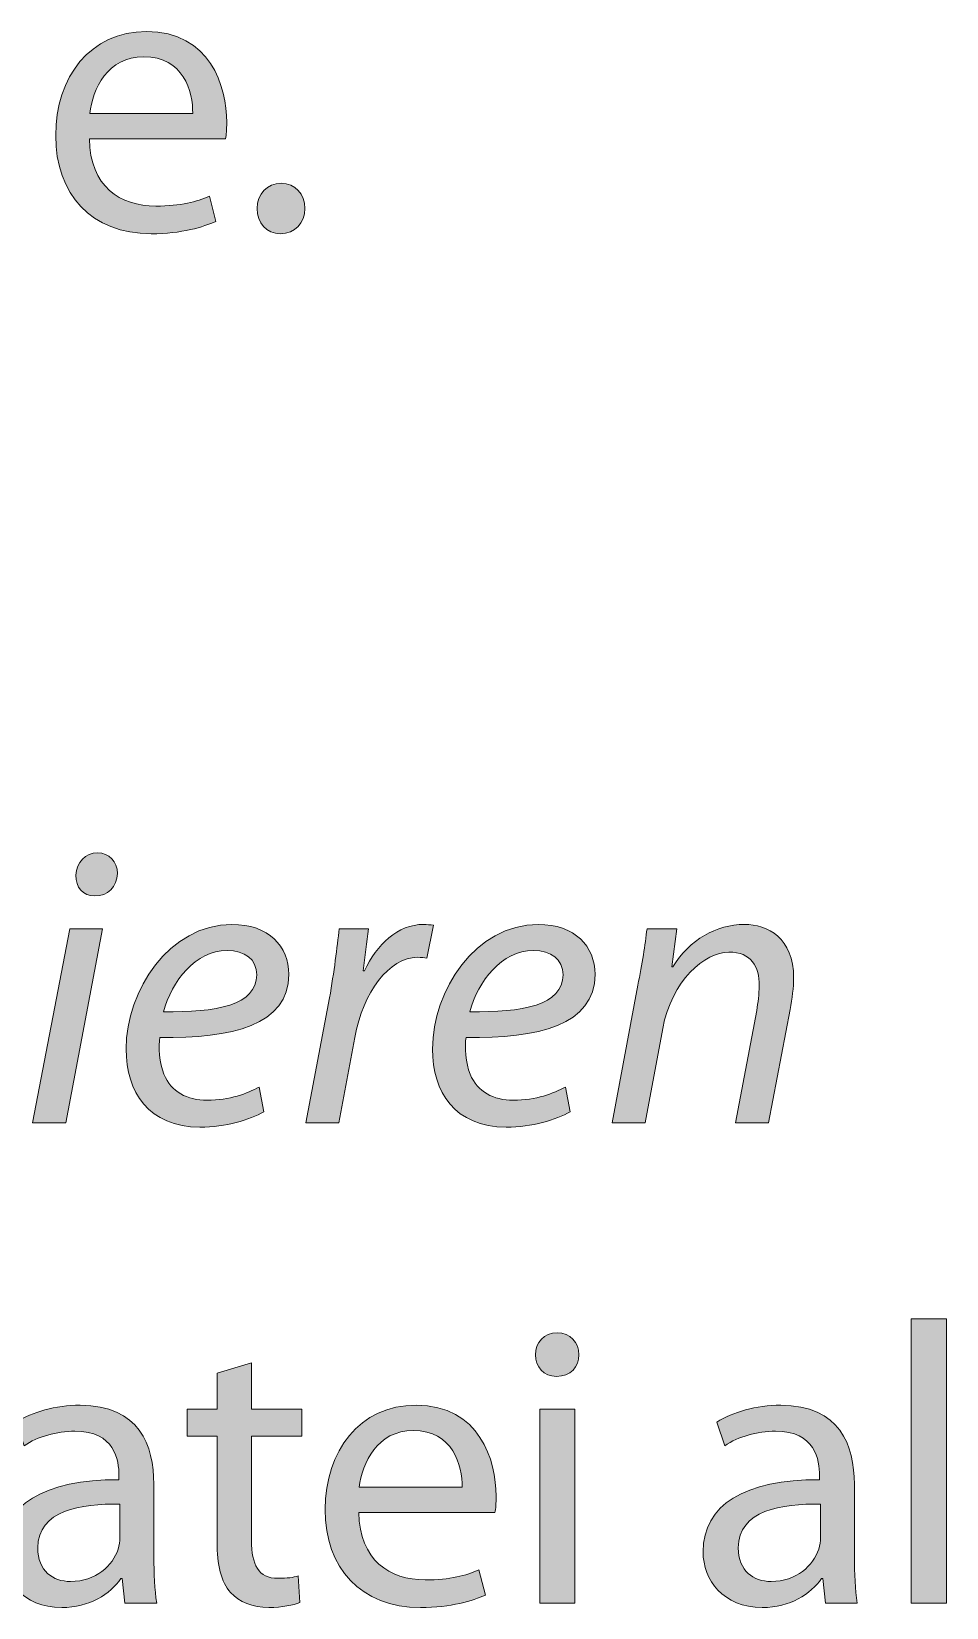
# Model space of a CAD drawing. Header units: inches. Extents: x 0 to 395, y 0 to 191.
# Drawn here: x 367.71 to 378.68, y 45.02 to 63.92 of the extents above; entities that cross this region are included whole.
import ezdxf

# ---------------------------------------------------------------- set-up
doc = ezdxf.new("R2010")
doc.units = ezdxf.units.IN
doc.header["$MEASUREMENT"] = 0
doc.layers.add('Template', color=7, linetype='Continuous')

# ---------------------------------------------------------------- blocks, each defined once
blk = doc.blocks.new('block 5')
at = {"layer": 'Template', "true_color": 0xf6921e}
h = blk.add_hatch(color=30, dxfattribs=at)
h.dxf.hatch_style = 2
edge = h.paths.add_edge_path()
edge.add_spline(control_points=[(368.408, 62.628), (368.417, 62.057), (368.777, 61.822), (369.205, 61.822), (369.508, 61.822), (369.695, 61.875), (369.848, 61.942), (369.848, 61.942), (369.925, 61.639), (369.925, 61.639), (369.777, 61.572), (369.517, 61.49), (369.147, 61.49), (368.432, 61.49), (368.004, 61.966), (368.004, 62.667), (368.004, 63.368), (368.417, 63.915), (369.094, 63.915), (369.858, 63.915), (370.055, 63.253), (370.055, 62.825), (370.055, 62.739), (370.05, 62.676), (370.04, 62.628), (370.04, 62.628), (368.408, 62.628), (368.408, 62.628)], knot_values=[0, 0, 0, 0, 1, 1, 1, 2, 2, 2, 3, 3, 3, 4, 4, 4, 5, 5, 5, 6, 6, 6, 7, 7, 7, 8, 8, 8, 9, 9, 9, 9], degree=3, periodic=1)
edge = h.paths.add_edge_path()
edge.add_spline(control_points=[(369.647, 62.931), (369.652, 63.195), (369.536, 63.613), (369.061, 63.613), (368.629, 63.613), (368.446, 63.224), (368.413, 62.931), (368.413, 62.931), (369.647, 62.931), (369.647, 62.931)], knot_values=[0, 0, 0, 0, 1, 1, 1, 2, 2, 2, 3, 3, 3, 3], degree=3, periodic=1)
h = blk.add_hatch(color=30, dxfattribs=at)
h.dxf.hatch_style = 2
edge = h.paths.add_edge_path()
edge.add_spline(control_points=[(370.419, 61.793), (370.419, 61.966), (370.539, 62.095), (370.707, 62.095), (370.875, 62.095), (370.991, 61.97), (370.991, 61.793), (370.991, 61.62), (370.875, 61.49), (370.697, 61.49), (370.534, 61.49), (370.419, 61.62), (370.419, 61.793)], knot_values=[0, 0, 0, 0, 1, 1, 1, 2, 2, 2, 3, 3, 3, 4, 4, 4, 4], degree=3, periodic=1)
at = {"layer": 'Template', "lineweight": 0}
for points, knots in [([(368.408, 62.628), (368.417, 62.057), (368.777, 61.822), (369.205, 61.822), (369.508, 61.822), (369.695, 61.875), (369.848, 61.942), (369.848, 61.942), (369.925, 61.639), (369.925, 61.639), (369.777, 61.572), (369.517, 61.49), (369.147, 61.49), (368.432, 61.49), (368.004, 61.966), (368.004, 62.667), (368.004, 63.368), (368.417, 63.915), (369.094, 63.915), (369.858, 63.915), (370.055, 63.253), (370.055, 62.825), (370.055, 62.739), (370.05, 62.676), (370.04, 62.628), (370.04, 62.628), (368.408, 62.628), (368.408, 62.628)], [0, 0, 0, 0, 1, 1, 1, 2, 2, 2, 3, 3, 3, 4, 4, 4, 5, 5, 5, 6, 6, 6, 7, 7, 7, 8, 8, 8, 9, 9, 9, 9]), ([(369.647, 62.931), (369.652, 63.195), (369.536, 63.613), (369.061, 63.613), (368.629, 63.613), (368.446, 63.224), (368.413, 62.931), (368.413, 62.931), (369.647, 62.931), (369.647, 62.931)], [0, 0, 0, 0, 1, 1, 1, 2, 2, 2, 3, 3, 3, 3]), ([(370.419, 61.793), (370.419, 61.966), (370.539, 62.095), (370.707, 62.095), (370.875, 62.095), (370.991, 61.97), (370.991, 61.793), (370.991, 61.62), (370.875, 61.49), (370.697, 61.49), (370.534, 61.49), (370.419, 61.62), (370.419, 61.793)], [0, 0, 0, 0, 1, 1, 1, 2, 2, 2, 3, 3, 3, 4, 4, 4, 4])]:
    blk.add_open_spline(points, degree=3, knots=knots, dxfattribs=at)
blk = doc.blocks.new('block 6')
at = {"layer": 'Template', "true_color": 0xf6921e}
h = blk.add_hatch(color=30, dxfattribs=at)
h.dxf.hatch_style = 2
h.paths.add_polyline_path([(367.726, 50.832), (368.173, 53.156), (368.567, 53.156), (368.125, 50.832)])
edge = h.paths.add_edge_path()
edge.add_spline(control_points=[(368.245, 53.799), (368.25, 53.953), (368.365, 54.068), (368.504, 54.068), (368.648, 54.068), (368.744, 53.963), (368.744, 53.819), (368.74, 53.66), (368.629, 53.55), (368.471, 53.55), (368.331, 53.55), (368.245, 53.655), (368.245, 53.799)], knot_values=[0, 0, 0, 0, 1, 1, 1, 2, 2, 2, 3, 3, 3, 4, 4, 4, 4], degree=3, periodic=1)
h = blk.add_hatch(color=30, dxfattribs=at)
h.dxf.hatch_style = 2
edge = h.paths.add_edge_path()
edge.add_spline(control_points=[(370.501, 50.962), (370.328, 50.866), (370.045, 50.779), (369.733, 50.779), (369.119, 50.779), (368.849, 51.202), (368.849, 51.715), (368.849, 52.416), (369.368, 53.209), (370.117, 53.209), (370.559, 53.209), (370.799, 52.945), (370.799, 52.609), (370.799, 51.999), (370.112, 51.84), (369.253, 51.855), (369.234, 51.754), (369.248, 51.538), (369.301, 51.413), (369.392, 51.202), (369.58, 51.101), (369.819, 51.101), (370.093, 51.101), (370.3, 51.182), (370.444, 51.259), (370.444, 51.259), (370.501, 50.962), (370.501, 50.962)], knot_values=[0, 0, 0, 0, 1, 1, 1, 2, 2, 2, 3, 3, 3, 4, 4, 4, 5, 5, 5, 6, 6, 6, 7, 7, 7, 8, 8, 8, 9, 9, 9, 9], degree=3, periodic=1)
edge = h.paths.add_edge_path()
edge.add_spline(control_points=[(370.059, 52.897), (369.68, 52.897), (369.397, 52.527), (369.296, 52.162), (369.925, 52.153), (370.415, 52.239), (370.415, 52.604), (370.415, 52.791), (370.271, 52.897), (370.059, 52.897)], knot_values=[0, 0, 0, 0, 1, 1, 1, 2, 2, 2, 3, 3, 3, 3], degree=3, periodic=1)
h = blk.add_hatch(color=30, dxfattribs=at)
h.dxf.hatch_style = 2
edge = h.paths.add_edge_path()
edge.add_spline(control_points=[(371.004, 50.832), (371.004, 50.832), (371.288, 52.33), (371.288, 52.33), (371.341, 52.633), (371.379, 52.94), (371.403, 53.156), (371.403, 53.156), (371.754, 53.156), (371.754, 53.156), (371.734, 52.993), (371.715, 52.829), (371.691, 52.652), (371.691, 52.652), (371.706, 52.652), (371.706, 52.652), (371.855, 52.969), (372.104, 53.209), (372.416, 53.209), (372.455, 53.209), (372.498, 53.204), (372.532, 53.199), (372.532, 53.199), (372.455, 52.805), (372.455, 52.805), (372.426, 52.81), (372.387, 52.815), (372.344, 52.815), (371.999, 52.815), (371.691, 52.397), (371.59, 51.855), (371.59, 51.855), (371.399, 50.832), (371.399, 50.832), (371.399, 50.832), (371.004, 50.832), (371.004, 50.832)], knot_values=[0, 0, 0, 0, 1, 1, 1, 2, 2, 2, 3, 3, 3, 4, 4, 4, 5, 5, 5, 6, 6, 6, 7, 7, 7, 8, 8, 8, 9, 9, 9, 10, 10, 10, 11, 11, 11, 12, 12, 12, 12], degree=3, periodic=1)
h = blk.add_hatch(color=30, dxfattribs=at)
h.dxf.hatch_style = 2
edge = h.paths.add_edge_path()
edge.add_spline(control_points=[(374.173, 50.962), (374, 50.866), (373.717, 50.779), (373.405, 50.779), (372.79, 50.779), (372.522, 51.202), (372.522, 51.715), (372.522, 52.416), (373.04, 53.209), (373.789, 53.209), (374.231, 53.209), (374.471, 52.945), (374.471, 52.609), (374.471, 51.999), (373.784, 51.84), (372.925, 51.855), (372.905, 51.754), (372.92, 51.538), (372.973, 51.413), (373.064, 51.202), (373.251, 51.101), (373.491, 51.101), (373.765, 51.101), (373.971, 51.182), (374.115, 51.259), (374.115, 51.259), (374.173, 50.962), (374.173, 50.962)], knot_values=[0, 0, 0, 0, 1, 1, 1, 2, 2, 2, 3, 3, 3, 4, 4, 4, 5, 5, 5, 6, 6, 6, 7, 7, 7, 8, 8, 8, 9, 9, 9, 9], degree=3, periodic=1)
edge = h.paths.add_edge_path()
edge.add_spline(control_points=[(373.732, 52.897), (373.352, 52.897), (373.069, 52.527), (372.968, 52.162), (373.597, 52.153), (374.087, 52.239), (374.087, 52.604), (374.087, 52.791), (373.943, 52.897), (373.732, 52.897)], knot_values=[0, 0, 0, 0, 1, 1, 1, 2, 2, 2, 3, 3, 3, 3], degree=3, periodic=1)
h = blk.add_hatch(color=30, dxfattribs=at)
h.dxf.hatch_style = 2
edge = h.paths.add_edge_path()
edge.add_spline(control_points=[(374.677, 50.832), (374.677, 50.832), (374.984, 52.479), (374.984, 52.479), (375.037, 52.738), (375.07, 52.964), (375.094, 53.156), (375.094, 53.156), (375.45, 53.156), (375.45, 53.156), (375.45, 53.156), (375.392, 52.7), (375.392, 52.7), (375.392, 52.7), (375.402, 52.7), (375.402, 52.7), (375.608, 53.026), (375.925, 53.209), (376.261, 53.209), (376.54, 53.209), (376.852, 53.05), (376.852, 52.565), (376.852, 52.46), (376.832, 52.316), (376.809, 52.191), (376.809, 52.191), (376.549, 50.832), (376.549, 50.832), (376.549, 50.832), (376.156, 50.832), (376.156, 50.832), (376.156, 50.832), (376.41, 52.176), (376.41, 52.176), (376.424, 52.268), (376.439, 52.373), (376.439, 52.474), (376.439, 52.705), (376.348, 52.877), (376.074, 52.877), (375.79, 52.877), (375.387, 52.537), (375.282, 51.96), (375.282, 51.96), (375.07, 50.832), (375.07, 50.832), (375.07, 50.832), (374.677, 50.832), (374.677, 50.832)], knot_values=[0, 0, 0, 0, 1, 1, 1, 2, 2, 2, 3, 3, 3, 4, 4, 4, 5, 5, 5, 6, 6, 6, 7, 7, 7, 8, 8, 8, 9, 9, 9, 10, 10, 10, 11, 11, 11, 12, 12, 12, 13, 13, 13, 14, 14, 14, 15, 15, 15, 16, 16, 16, 16], degree=3, periodic=1)
h = blk.add_hatch(color=30, dxfattribs=at)
h.dxf.hatch_style = 2
h.paths.add_polyline_path([(378.262, 48.481), (378.684, 48.481), (378.684, 45.072), (378.262, 45.072)])
h = blk.add_hatch(color=30, dxfattribs=at)
h.dxf.hatch_style = 2
edge = h.paths.add_edge_path()
edge.add_spline(control_points=[(374.278, 48.049), (374.278, 47.905), (374.177, 47.79), (374.009, 47.79), (373.856, 47.79), (373.755, 47.905), (373.755, 48.049), (373.755, 48.193), (373.86, 48.313), (374.019, 48.313), (374.173, 48.313), (374.278, 48.198), (374.278, 48.049)], knot_values=[0, 0, 0, 0, 1, 1, 1, 2, 2, 2, 3, 3, 3, 4, 4, 4, 4], degree=3, periodic=1)
h.paths.add_polyline_path([(373.807, 45.072), (373.807, 47.396), (374.23, 47.396), (374.23, 45.072)])
h = blk.add_hatch(color=30, dxfattribs=at)
h.dxf.hatch_style = 2
edge = h.paths.add_edge_path()
edge.add_spline(control_points=[(370.352, 47.953), (370.352, 47.953), (370.352, 47.396), (370.352, 47.396), (370.352, 47.396), (370.957, 47.396), (370.957, 47.396), (370.957, 47.396), (370.957, 47.074), (370.957, 47.074), (370.957, 47.074), (370.352, 47.074), (370.352, 47.074), (370.352, 47.074), (370.352, 45.821), (370.352, 45.821), (370.352, 45.533), (370.434, 45.369), (370.669, 45.369), (370.784, 45.369), (370.851, 45.379), (370.913, 45.398), (370.913, 45.398), (370.933, 45.077), (370.933, 45.077), (370.851, 45.048), (370.722, 45.019), (370.558, 45.019), (370.362, 45.019), (370.203, 45.086), (370.102, 45.197), (369.987, 45.326), (369.939, 45.533), (369.939, 45.806), (369.939, 45.806), (369.939, 47.074), (369.939, 47.074), (369.939, 47.074), (369.579, 47.074), (369.579, 47.074), (369.579, 47.074), (369.579, 47.396), (369.579, 47.396), (369.579, 47.396), (369.939, 47.396), (369.939, 47.396), (369.939, 47.396), (369.939, 47.828), (369.939, 47.828), (369.939, 47.828), (370.352, 47.953), (370.352, 47.953)], knot_values=[0, 0, 0, 0, 1, 1, 1, 2, 2, 2, 3, 3, 3, 4, 4, 4, 5, 5, 5, 6, 6, 6, 7, 7, 7, 8, 8, 8, 9, 9, 9, 10, 10, 10, 11, 11, 11, 12, 12, 12, 13, 13, 13, 14, 14, 14, 15, 15, 15, 16, 16, 16, 17, 17, 17, 17], degree=3, periodic=1)
h = blk.add_hatch(color=30, dxfattribs=at)
h.dxf.hatch_style = 2
edge = h.paths.add_edge_path()
edge.add_spline(control_points=[(369.181, 45.629), (369.181, 45.427), (369.191, 45.23), (369.215, 45.072), (369.215, 45.072), (368.835, 45.072), (368.835, 45.072), (368.835, 45.072), (368.802, 45.365), (368.802, 45.365), (368.802, 45.365), (368.787, 45.365), (368.787, 45.365), (368.658, 45.182), (368.408, 45.019), (368.077, 45.019), (367.606, 45.019), (367.366, 45.35), (367.366, 45.686), (367.366, 46.248), (367.865, 46.556), (368.763, 46.551), (368.763, 46.551), (368.763, 46.599), (368.763, 46.599), (368.763, 46.786), (368.711, 47.136), (368.235, 47.132), (368.014, 47.132), (367.789, 47.069), (367.625, 46.959), (367.625, 46.959), (367.529, 47.242), (367.529, 47.242), (367.721, 47.362), (368.004, 47.444), (368.297, 47.444), (369.008, 47.444), (369.181, 46.959), (369.181, 46.498), (369.181, 46.498), (369.181, 45.629), (369.181, 45.629)], knot_values=[0, 0, 0, 0, 1, 1, 1, 2, 2, 2, 3, 3, 3, 4, 4, 4, 5, 5, 5, 6, 6, 6, 7, 7, 7, 8, 8, 8, 9, 9, 9, 10, 10, 10, 11, 11, 11, 12, 12, 12, 13, 13, 13, 14, 14, 14, 14], degree=3, periodic=1)
edge = h.paths.add_edge_path()
edge.add_spline(control_points=[(368.773, 46.258), (368.312, 46.267), (367.789, 46.186), (367.789, 45.734), (367.789, 45.456), (367.971, 45.331), (368.182, 45.331), (368.489, 45.331), (368.687, 45.523), (368.754, 45.72), (368.768, 45.768), (368.773, 45.816), (368.773, 45.855), (368.773, 45.855), (368.773, 46.258), (368.773, 46.258)], knot_values=[0, 0, 0, 0, 1, 1, 1, 2, 2, 2, 3, 3, 3, 4, 4, 4, 5, 5, 5, 5], degree=3, periodic=1)
h = blk.add_hatch(color=30, dxfattribs=at)
h.dxf.hatch_style = 2
edge = h.paths.add_edge_path()
edge.add_spline(control_points=[(371.638, 46.157), (371.648, 45.586), (372.008, 45.35), (372.435, 45.35), (372.738, 45.35), (372.925, 45.403), (373.078, 45.47), (373.078, 45.47), (373.156, 45.168), (373.156, 45.168), (373.007, 45.101), (372.747, 45.019), (372.378, 45.019), (371.662, 45.019), (371.235, 45.494), (371.235, 46.195), (371.235, 46.896), (371.648, 47.444), (372.325, 47.444), (373.088, 47.444), (373.285, 46.781), (373.285, 46.354), (373.285, 46.267), (373.28, 46.205), (373.271, 46.157), (373.271, 46.157), (371.638, 46.157), (371.638, 46.157)], knot_values=[0, 0, 0, 0, 1, 1, 1, 2, 2, 2, 3, 3, 3, 4, 4, 4, 5, 5, 5, 6, 6, 6, 7, 7, 7, 8, 8, 8, 9, 9, 9, 9], degree=3, periodic=1)
edge = h.paths.add_edge_path()
edge.add_spline(control_points=[(372.877, 46.46), (372.882, 46.723), (372.766, 47.141), (372.291, 47.141), (371.859, 47.141), (371.677, 46.752), (371.643, 46.46), (371.643, 46.46), (372.877, 46.46), (372.877, 46.46)], knot_values=[0, 0, 0, 0, 1, 1, 1, 2, 2, 2, 3, 3, 3, 3], degree=3, periodic=1)
h = blk.add_hatch(color=30, dxfattribs=at)
h.dxf.hatch_style = 2
edge = h.paths.add_edge_path()
edge.add_spline(control_points=[(377.58, 45.629), (377.58, 45.427), (377.59, 45.23), (377.614, 45.072), (377.614, 45.072), (377.235, 45.072), (377.235, 45.072), (377.235, 45.072), (377.201, 45.365), (377.201, 45.365), (377.201, 45.365), (377.187, 45.365), (377.187, 45.365), (377.057, 45.182), (376.808, 45.019), (376.476, 45.019), (376.006, 45.019), (375.766, 45.35), (375.766, 45.686), (375.766, 46.248), (376.265, 46.556), (377.163, 46.551), (377.163, 46.551), (377.163, 46.599), (377.163, 46.599), (377.163, 46.786), (377.11, 47.136), (376.635, 47.132), (376.414, 47.132), (376.188, 47.069), (376.025, 46.959), (376.025, 46.959), (375.929, 47.242), (375.929, 47.242), (376.121, 47.362), (376.404, 47.444), (376.697, 47.444), (377.408, 47.444), (377.58, 46.959), (377.58, 46.498), (377.58, 46.498), (377.58, 45.629), (377.58, 45.629)], knot_values=[0, 0, 0, 0, 1, 1, 1, 2, 2, 2, 3, 3, 3, 4, 4, 4, 5, 5, 5, 6, 6, 6, 7, 7, 7, 8, 8, 8, 9, 9, 9, 10, 10, 10, 11, 11, 11, 12, 12, 12, 13, 13, 13, 14, 14, 14, 14], degree=3, periodic=1)
edge = h.paths.add_edge_path()
edge.add_spline(control_points=[(377.173, 46.258), (376.712, 46.267), (376.188, 46.186), (376.188, 45.734), (376.188, 45.456), (376.37, 45.331), (376.582, 45.331), (376.889, 45.331), (377.086, 45.523), (377.153, 45.72), (377.168, 45.768), (377.173, 45.816), (377.173, 45.855), (377.173, 45.855), (377.173, 46.258), (377.173, 46.258)], knot_values=[0, 0, 0, 0, 1, 1, 1, 2, 2, 2, 3, 3, 3, 4, 4, 4, 5, 5, 5, 5], degree=3, periodic=1)
at = {"layer": 'Template', "lineweight": 0}
for points in [[(367.726, 50.832), (368.173, 53.156), (368.567, 53.156), (368.125, 50.832), (367.726, 50.832)], [(378.262, 48.481), (378.684, 48.481), (378.684, 45.072), (378.262, 45.072), (378.262, 48.481)], [(373.807, 45.072), (373.807, 47.396), (374.23, 47.396), (374.23, 45.072), (373.807, 45.072)]]:
    blk.add_lwpolyline(points, dxfattribs=at)
for points, knots in [([(368.245, 53.799), (368.25, 53.953), (368.365, 54.068), (368.504, 54.068), (368.648, 54.068), (368.744, 53.963), (368.744, 53.819), (368.74, 53.66), (368.629, 53.55), (368.471, 53.55), (368.331, 53.55), (368.245, 53.655), (368.245, 53.799)], [0, 0, 0, 0, 1, 1, 1, 2, 2, 2, 3, 3, 3, 4, 4, 4, 4]), ([(370.501, 50.962), (370.328, 50.866), (370.045, 50.779), (369.733, 50.779), (369.119, 50.779), (368.849, 51.202), (368.849, 51.715), (368.849, 52.416), (369.368, 53.209), (370.117, 53.209), (370.559, 53.209), (370.799, 52.945), (370.799, 52.609), (370.799, 51.999), (370.112, 51.84), (369.253, 51.855), (369.234, 51.754), (369.248, 51.538), (369.301, 51.413), (369.392, 51.202), (369.58, 51.101), (369.819, 51.101), (370.093, 51.101), (370.3, 51.182), (370.444, 51.259), (370.444, 51.259), (370.501, 50.962), (370.501, 50.962)], [0, 0, 0, 0, 1, 1, 1, 2, 2, 2, 3, 3, 3, 4, 4, 4, 5, 5, 5, 6, 6, 6, 7, 7, 7, 8, 8, 8, 9, 9, 9, 9]), ([(371.004, 50.832), (371.004, 50.832), (371.288, 52.33), (371.288, 52.33), (371.341, 52.633), (371.379, 52.94), (371.403, 53.156), (371.403, 53.156), (371.754, 53.156), (371.754, 53.156), (371.734, 52.993), (371.715, 52.829), (371.691, 52.652), (371.691, 52.652), (371.706, 52.652), (371.706, 52.652), (371.855, 52.969), (372.104, 53.209), (372.416, 53.209), (372.455, 53.209), (372.498, 53.204), (372.532, 53.199), (372.532, 53.199), (372.455, 52.805), (372.455, 52.805), (372.426, 52.81), (372.387, 52.815), (372.344, 52.815), (371.999, 52.815), (371.691, 52.397), (371.59, 51.855), (371.59, 51.855), (371.399, 50.832), (371.399, 50.832), (371.399, 50.832), (371.004, 50.832), (371.004, 50.832)], [0, 0, 0, 0, 1, 1, 1, 2, 2, 2, 3, 3, 3, 4, 4, 4, 5, 5, 5, 6, 6, 6, 7, 7, 7, 8, 8, 8, 9, 9, 9, 10, 10, 10, 11, 11, 11, 12, 12, 12, 12]), ([(374.173, 50.962), (374, 50.866), (373.717, 50.779), (373.405, 50.779), (372.79, 50.779), (372.522, 51.202), (372.522, 51.715), (372.522, 52.416), (373.04, 53.209), (373.789, 53.209), (374.231, 53.209), (374.471, 52.945), (374.471, 52.609), (374.471, 51.999), (373.784, 51.84), (372.925, 51.855), (372.905, 51.754), (372.92, 51.538), (372.973, 51.413), (373.064, 51.202), (373.251, 51.101), (373.491, 51.101), (373.765, 51.101), (373.971, 51.182), (374.115, 51.259), (374.115, 51.259), (374.173, 50.962), (374.173, 50.962)], [0, 0, 0, 0, 1, 1, 1, 2, 2, 2, 3, 3, 3, 4, 4, 4, 5, 5, 5, 6, 6, 6, 7, 7, 7, 8, 8, 8, 9, 9, 9, 9]), ([(374.677, 50.832), (374.677, 50.832), (374.984, 52.479), (374.984, 52.479), (375.037, 52.738), (375.07, 52.964), (375.094, 53.156), (375.094, 53.156), (375.45, 53.156), (375.45, 53.156), (375.45, 53.156), (375.392, 52.7), (375.392, 52.7), (375.392, 52.7), (375.402, 52.7), (375.402, 52.7), (375.608, 53.026), (375.925, 53.209), (376.261, 53.209), (376.54, 53.209), (376.852, 53.05), (376.852, 52.565), (376.852, 52.46), (376.832, 52.316), (376.809, 52.191), (376.809, 52.191), (376.549, 50.832), (376.549, 50.832), (376.549, 50.832), (376.156, 50.832), (376.156, 50.832), (376.156, 50.832), (376.41, 52.176), (376.41, 52.176), (376.424, 52.268), (376.439, 52.373), (376.439, 52.474), (376.439, 52.705), (376.348, 52.877), (376.074, 52.877), (375.79, 52.877), (375.387, 52.537), (375.282, 51.96), (375.282, 51.96), (375.07, 50.832), (375.07, 50.832), (375.07, 50.832), (374.677, 50.832), (374.677, 50.832)], [0, 0, 0, 0, 1, 1, 1, 2, 2, 2, 3, 3, 3, 4, 4, 4, 5, 5, 5, 6, 6, 6, 7, 7, 7, 8, 8, 8, 9, 9, 9, 10, 10, 10, 11, 11, 11, 12, 12, 12, 13, 13, 13, 14, 14, 14, 15, 15, 15, 16, 16, 16, 16]), ([(370.059, 52.897), (369.68, 52.897), (369.397, 52.527), (369.296, 52.162), (369.925, 52.153), (370.415, 52.239), (370.415, 52.604), (370.415, 52.791), (370.271, 52.897), (370.059, 52.897)], [0, 0, 0, 0, 1, 1, 1, 2, 2, 2, 3, 3, 3, 3]), ([(373.732, 52.897), (373.352, 52.897), (373.069, 52.527), (372.968, 52.162), (373.597, 52.153), (374.087, 52.239), (374.087, 52.604), (374.087, 52.791), (373.943, 52.897), (373.732, 52.897)], [0, 0, 0, 0, 1, 1, 1, 2, 2, 2, 3, 3, 3, 3]), ([(374.278, 48.049), (374.278, 47.905), (374.177, 47.79), (374.009, 47.79), (373.856, 47.79), (373.755, 47.905), (373.755, 48.049), (373.755, 48.193), (373.86, 48.313), (374.019, 48.313), (374.173, 48.313), (374.278, 48.198), (374.278, 48.049)], [0, 0, 0, 0, 1, 1, 1, 2, 2, 2, 3, 3, 3, 4, 4, 4, 4]), ([(370.352, 47.953), (370.352, 47.953), (370.352, 47.396), (370.352, 47.396), (370.352, 47.396), (370.957, 47.396), (370.957, 47.396), (370.957, 47.396), (370.957, 47.074), (370.957, 47.074), (370.957, 47.074), (370.352, 47.074), (370.352, 47.074), (370.352, 47.074), (370.352, 45.821), (370.352, 45.821), (370.352, 45.533), (370.434, 45.369), (370.669, 45.369), (370.784, 45.369), (370.851, 45.379), (370.913, 45.398), (370.913, 45.398), (370.933, 45.077), (370.933, 45.077), (370.851, 45.048), (370.722, 45.019), (370.558, 45.019), (370.362, 45.019), (370.203, 45.086), (370.102, 45.197), (369.987, 45.326), (369.939, 45.533), (369.939, 45.806), (369.939, 45.806), (369.939, 47.074), (369.939, 47.074), (369.939, 47.074), (369.579, 47.074), (369.579, 47.074), (369.579, 47.074), (369.579, 47.396), (369.579, 47.396), (369.579, 47.396), (369.939, 47.396), (369.939, 47.396), (369.939, 47.396), (369.939, 47.828), (369.939, 47.828), (369.939, 47.828), (370.352, 47.953), (370.352, 47.953)], [0, 0, 0, 0, 1, 1, 1, 2, 2, 2, 3, 3, 3, 4, 4, 4, 5, 5, 5, 6, 6, 6, 7, 7, 7, 8, 8, 8, 9, 9, 9, 10, 10, 10, 11, 11, 11, 12, 12, 12, 13, 13, 13, 14, 14, 14, 15, 15, 15, 16, 16, 16, 17, 17, 17, 17]), ([(369.181, 45.629), (369.181, 45.427), (369.191, 45.23), (369.215, 45.072), (369.215, 45.072), (368.835, 45.072), (368.835, 45.072), (368.835, 45.072), (368.802, 45.365), (368.802, 45.365), (368.802, 45.365), (368.787, 45.365), (368.787, 45.365), (368.658, 45.182), (368.408, 45.019), (368.077, 45.019), (367.606, 45.019), (367.366, 45.35), (367.366, 45.686), (367.366, 46.248), (367.865, 46.556), (368.763, 46.551), (368.763, 46.551), (368.763, 46.599), (368.763, 46.599), (368.763, 46.786), (368.711, 47.136), (368.235, 47.132), (368.014, 47.132), (367.789, 47.069), (367.625, 46.959), (367.625, 46.959), (367.529, 47.242), (367.529, 47.242), (367.721, 47.362), (368.004, 47.444), (368.297, 47.444), (369.008, 47.444), (369.181, 46.959), (369.181, 46.498), (369.181, 46.498), (369.181, 45.629), (369.181, 45.629)], [0, 0, 0, 0, 1, 1, 1, 2, 2, 2, 3, 3, 3, 4, 4, 4, 5, 5, 5, 6, 6, 6, 7, 7, 7, 8, 8, 8, 9, 9, 9, 10, 10, 10, 11, 11, 11, 12, 12, 12, 13, 13, 13, 14, 14, 14, 14]), ([(371.638, 46.157), (371.648, 45.586), (372.008, 45.35), (372.435, 45.35), (372.738, 45.35), (372.925, 45.403), (373.078, 45.47), (373.078, 45.47), (373.156, 45.168), (373.156, 45.168), (373.007, 45.101), (372.747, 45.019), (372.378, 45.019), (371.662, 45.019), (371.235, 45.494), (371.235, 46.195), (371.235, 46.896), (371.648, 47.444), (372.325, 47.444), (373.088, 47.444), (373.285, 46.781), (373.285, 46.354), (373.285, 46.267), (373.28, 46.205), (373.271, 46.157), (373.271, 46.157), (371.638, 46.157), (371.638, 46.157)], [0, 0, 0, 0, 1, 1, 1, 2, 2, 2, 3, 3, 3, 4, 4, 4, 5, 5, 5, 6, 6, 6, 7, 7, 7, 8, 8, 8, 9, 9, 9, 9]), ([(377.58, 45.629), (377.58, 45.427), (377.59, 45.23), (377.614, 45.072), (377.614, 45.072), (377.235, 45.072), (377.235, 45.072), (377.235, 45.072), (377.201, 45.365), (377.201, 45.365), (377.201, 45.365), (377.187, 45.365), (377.187, 45.365), (377.057, 45.182), (376.808, 45.019), (376.476, 45.019), (376.006, 45.019), (375.766, 45.35), (375.766, 45.686), (375.766, 46.248), (376.265, 46.556), (377.163, 46.551), (377.163, 46.551), (377.163, 46.599), (377.163, 46.599), (377.163, 46.786), (377.11, 47.136), (376.635, 47.132), (376.414, 47.132), (376.188, 47.069), (376.025, 46.959), (376.025, 46.959), (375.929, 47.242), (375.929, 47.242), (376.121, 47.362), (376.404, 47.444), (376.697, 47.444), (377.408, 47.444), (377.58, 46.959), (377.58, 46.498), (377.58, 46.498), (377.58, 45.629), (377.58, 45.629)], [0, 0, 0, 0, 1, 1, 1, 2, 2, 2, 3, 3, 3, 4, 4, 4, 5, 5, 5, 6, 6, 6, 7, 7, 7, 8, 8, 8, 9, 9, 9, 10, 10, 10, 11, 11, 11, 12, 12, 12, 13, 13, 13, 14, 14, 14, 14]), ([(372.877, 46.46), (372.882, 46.723), (372.766, 47.141), (372.291, 47.141), (371.859, 47.141), (371.677, 46.752), (371.643, 46.46), (371.643, 46.46), (372.877, 46.46), (372.877, 46.46)], [0, 0, 0, 0, 1, 1, 1, 2, 2, 2, 3, 3, 3, 3]), ([(368.773, 46.258), (368.312, 46.267), (367.789, 46.186), (367.789, 45.734), (367.789, 45.456), (367.971, 45.331), (368.182, 45.331), (368.489, 45.331), (368.687, 45.523), (368.754, 45.72), (368.768, 45.768), (368.773, 45.816), (368.773, 45.855), (368.773, 45.855), (368.773, 46.258), (368.773, 46.258)], [0, 0, 0, 0, 1, 1, 1, 2, 2, 2, 3, 3, 3, 4, 4, 4, 5, 5, 5, 5]), ([(377.173, 46.258), (376.712, 46.267), (376.188, 46.186), (376.188, 45.734), (376.188, 45.456), (376.37, 45.331), (376.582, 45.331), (376.889, 45.331), (377.086, 45.523), (377.153, 45.72), (377.168, 45.768), (377.173, 45.816), (377.173, 45.855), (377.173, 45.855), (377.173, 46.258), (377.173, 46.258)], [0, 0, 0, 0, 1, 1, 1, 2, 2, 2, 3, 3, 3, 4, 4, 4, 5, 5, 5, 5])]:
    blk.add_open_spline(points, degree=3, knots=knots, dxfattribs=at)

msp = doc.modelspace()

# ---------------------------------------------------------------- block references
at = {"layer": 'Template'}
for name in ['block 5', 'block 6']:
    msp.add_blockref(name, (0, 0), dxfattribs=at)

doc.saveas('drawing.dxf')
